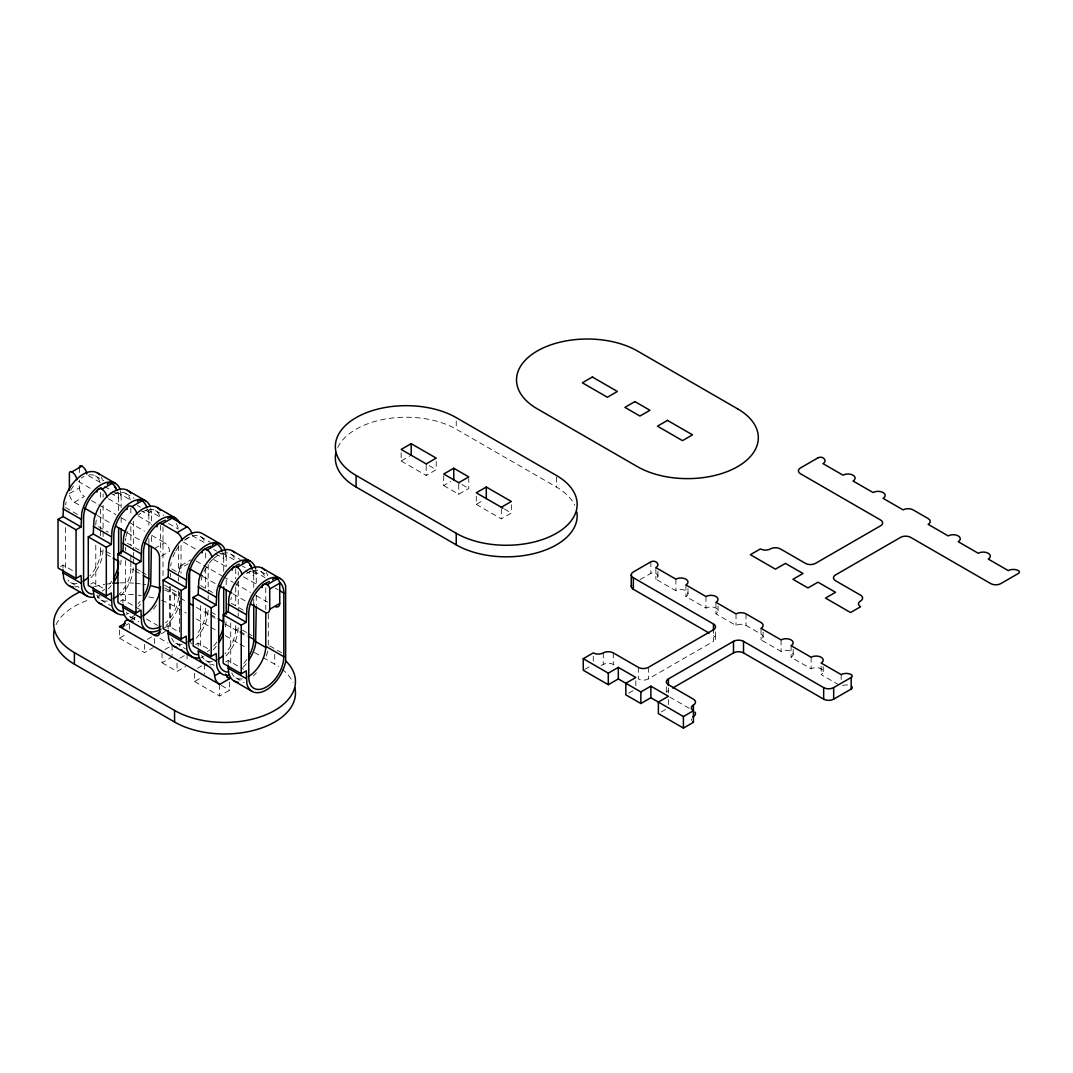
<?xml version="1.0" encoding="UTF-8"?>
<svg xmlns="http://www.w3.org/2000/svg" width="1073" height="1073" viewBox="0 0 1073 1073"><rect width="100%" height="100%" fill="white"/><g stroke="black" fill="none" stroke-linecap="round" stroke-linejoin="round"><path stroke-width="0.75" stroke-dasharray="5 3.75" d="M103.102 549.671L102.445 555.868A28.367 16.377 -60 0 1 90.253 578.521M120.645 564.72L121.142 560.079M208.175 610.336L207.518 616.519A28.367 16.377 -60 0 1 196.305 638.153M225.545 626.927L226.202 620.744M238.233 627.692L237.562 633.875A28.367 16.377 -60 0 1 225.384 656.542M81.186 478.089L84.056 476.439M69.383 493.58L79.402 487.799L79.402 480.02M69.557 495.176A7.082 4.091 60 0 0 74.399 502.258L84.405 496.477A7.082 4.091 60 0 1 79.402 487.799M60.531 566.544L63.039 565.095L74.131 571.507M90.789 584.007L93.284 582.559L104.389 588.97M154.525 548.518L164.545 542.737A7.082 4.091 60 0 1 169.547 551.415L159.528 557.195M184.932 539.639L190.659 536.339M181.029 565.525L191.048 559.744M120.431 601.121L122.939 599.686L134.031 606.084M179.567 572.11L179.567 568.757L188.151 563.808M401.154 452.739L401.154 461.001L409.738 456.052M130.235 617.981L135.963 614.681M130.919 619.979L135.211 617.511M125.876 625.291L128.733 623.641M119.465 629.905L119.465 638.153L126.627 634.022M246.468 573.519L250.76 571.037M401.154 461.001L426.196 475.46L436.215 469.679L436.215 459.767M164.357 627.933L168.112 625.76L179.204 632.171M147.377 639.401L151.669 636.919M160.923 633.969L165.229 631.487M119.465 638.153L144.506 652.612L153.09 647.663M443.726 475.674L443.726 485.586L450.875 481.455M164.907 649.514L170.62 646.214M162.036 652.827L162.036 662.738L172.056 656.958M195.662 644.551L198.156 643.116L209.262 649.514M443.726 485.586L458.748 494.251L468.767 488.47L468.767 478.558M179.929 658.192L185.642 654.892M162.036 662.738L177.058 671.416L185.642 666.454M476.278 496.115L476.278 504.377L483.44 500.246M197.459 668.318L203.173 665.005M225.706 661.907L228.214 660.458L243.464 669.27M194.589 673.267L194.589 681.529L201.751 677.398M476.278 504.377L501.319 518.836L511.338 513.055L511.338 504.793M194.589 681.529L219.63 695.988L229.649 690.207L229.649 678.646M640.085 579.621L650.868 573.398A3.541 2.039 0 0 1 655.871 573.398A7.082 4.091 0 0 1 655.871 579.179L675.91 590.74A7.082 4.091 0 0 1 685.929 590.74A7.082 4.091 0 0 1 685.929 596.521L705.954 608.096A7.082 4.091 0 0 1 715.973 608.096A7.082 4.091 0 0 1 715.973 613.877L736.011 625.438A7.082 4.091 0 0 1 746.017 625.438L761.052 634.116A7.082 4.091 0 0 1 761.052 639.897L781.077 651.459A7.082 4.091 0 0 1 791.096 651.459A7.082 4.091 0 0 1 791.096 657.239L811.121 668.814A7.082 4.091 0 0 1 821.14 668.814A7.082 4.091 0 0 1 821.14 674.595L839.743 685.339M584.691 669.431L591.84 665.3M638.341 667.366L638.341 678.927A7.082 4.091 0 0 0 648.36 678.927L713.465 641.346L713.465 629.771M628.684 693.185L632.976 690.704M661.236 711.976L665.528 709.494M337.754 447.535A70.831 40.895 0 0 1 456.24 429.2L556.404 487.021A70.831 40.895 0 0 1 574.739 505.356M429.254 465.669L436.215 469.679M461.94 484.527L468.767 488.47M504.377 509.031L511.338 513.055M600.987 665.354A7.082 4.091 0 0 0 603.281 664.469A7.082 4.091 0 0 1 613.3 664.469L616.09 666.078M669.78 697.088L689.255 708.328M95.47 475.969L103.786 480.771M125.715 493.432L134.045 498.234M155.37 510.547L163.686 515.362M200.544 536.634L210.254 542.241M230.588 553.976L240.298 559.583M260.645 571.332L267.579 575.329M88.348 475.621L101.224 483.051M116.97 492.145L131.268 500.394M147.014 509.487L159.89 516.918M192.094 535.507L204.97 542.951M222.138 552.863L235.014 560.294M253.617 571.037L265.058 577.65M104.497 486.485L111.431 490.482M112.813 491.286L121.142 496.088L121.142 507.583M137.518 505.544L140.295 507.153M145.834 510.359L151.387 513.551L151.387 525.046M168.555 523.463L178.266 529.069M213.728 549.55L216.505 551.146M217.886 551.951L226.202 556.753L226.202 566.598M242.391 566.101L245.167 567.697M252.101 571.708L256.259 574.109L256.259 585.59M110.304 492.923L118.634 497.724L118.634 511.124M140.563 510.386L148.879 515.188L148.879 525.234M215.378 553.588L223.707 558.389L223.707 571.788M245.435 570.93L253.751 575.745L253.751 587.454M275.479 588.286L278.256 589.882M78.329 481.401L91.205 488.832M108.373 498.744L122.684 507.006M138.43 516.1L151.306 523.53M183.496 542.12L196.386 549.55M213.554 559.462L227.865 567.724M243.598 576.818L257.909 585.08M91.567 500.608L97.294 503.908M98.716 504.739L115.897 514.651M121.611 517.951L127.338 521.263M128.773 522.082L144.506 531.175M151.669 535.306L164.545 542.737M196.024 560.911L221.776 575.785M223.211 576.617L233.23 582.398M234.652 583.216L250.398 592.309M256.125 595.609L267.566 602.221M74.399 502.258L80.113 505.557M97.294 515.483L111.592 523.745M127.338 532.825L140.214 540.255M203.173 576.617L216.062 584.047M233.23 593.959L246.106 601.39M65.547 507.556L78.021 514.772M98.568 526.628L108.279 532.235M139.316 550.154L125.447 542.147A24.786 14.311 -60 0 1 125.782 537.989M176.16 571.426L170.62 568.221A24.786 14.311 -60 0 1 171.211 562.641M200.664 585.576L213.151 592.779M243.195 610.121L230.722 602.919A24.786 14.311 -60 0 1 231.312 597.339M105.878 551.281L111.431 554.486M140.295 571.144L133.36 567.134L132.69 573.331A28.367 16.377 -60 0 1 119.519 596.964M141.676 571.949L147.229 575.141M164.397 585.053L179.647 593.865M210.952 611.945L217.886 615.942M242.391 630.092L246.549 632.493M247.93 633.298L252.101 635.699M269.658 645.839L282.145 653.041M100.607 547.579L100.607 550.932L104.765 553.333M106.147 554.137L111.699 557.343M130.852 561.702L130.852 568.395L133.629 569.991M135.01 570.796L140.563 574.001M164.665 587.91L178.534 595.917A24.786 14.311 -60 0 1 165.537 622.97M205.681 608.243L205.681 611.597L216.773 617.994M235.725 625.599L235.725 628.939L238.501 630.548M239.883 631.34L246.817 635.35M164.598 590.002A70.831 40.895 0 0 1 174.564 594.791L186.166 601.497M196.332 607.358L209.396 614.896M210.844 615.741L216.652 619.094M225.37 624.124L238.434 631.662M239.883 632.507L247.139 636.691M161.487 600.397A70.831 40.895 0 0 1 174.564 606.352L186.166 613.059M196.332 618.92L209.396 626.471M210.844 627.303L216.652 630.656M225.37 635.685L238.434 643.237M239.883 644.068L247.139 648.253M254.395 652.451L261.664 656.636M263.113 657.481L274.728 664.187A70.831 40.895 0 0 1 278.497 666.548M135.426 606.889L139.584 609.29M146.451 619.041L157.583 625.465M70.684 582.518L79 587.32M100.929 599.981L110.64 605.588M130.571 617.096L138.9 621.911M175.757 643.183L185.455 648.789M205.801 660.525L214.117 665.34M235.845 677.881L244.175 682.683M159.917 638.381L168.005 643.049M221.306 685.392L229.649 690.207M255.763 570.045L256.259 574.109M225.706 552.689L226.202 556.753M150.73 508.133L151.387 513.551M120.471 490.669L121.142 496.088M841.178 674.595L841.178 679.544M823.219 666.749L823.219 671.698M821.14 666.333L821.14 674.595M811.121 657.239L811.121 668.814M793.175 649.393L793.175 654.356M791.096 645.678L791.096 657.239M781.077 639.897L781.077 651.459M763.118 632.051L763.118 637M761.052 628.335L761.052 639.897M746.017 613.877L746.017 625.438M736.011 613.877L736.011 625.438M718.052 606.03L718.052 610.98M715.973 602.302L715.973 613.877M715.543 631.836L715.543 638.448M705.954 596.521L705.954 608.096M687.994 588.675L687.994 593.637M685.929 584.959L685.929 596.521M675.91 579.179L675.91 590.74M668.399 688.021L668.399 692.97M668.399 699.583L668.399 706.195M666.32 686.774L666.32 691.736M657.95 571.332L657.95 576.281M655.871 567.604L655.871 579.179M650.868 561.823L650.868 573.398M648.36 667.366L648.36 678.927M635.846 680.792L635.846 687.404M613.3 652.907L613.3 664.469M603.281 652.907L603.281 664.469M593.275 656.207L593.275 661.169M556.404 477.109L556.404 487.021M501.319 508.924L501.319 518.836M458.748 484.339L458.748 494.251M456.24 420.938L456.24 429.2M426.196 465.548L426.196 475.46M274.728 654.275L274.728 664.187M268.277 613.863L268.277 645.034M265.769 587.696L265.769 609.464M256.259 595.435L256.259 605.279M253.751 599.177L253.751 604.193M238.233 571.896L238.233 575.182M238.233 581.74L238.233 611.275M238.233 612.924L238.233 616.197M235.725 568.677L235.725 578.723M235.725 587.092L235.725 605.507M230.722 623.011L230.722 664.858M228.214 660.458L228.214 663.543M226.202 579.728L226.202 587.937M219.63 684.426L219.63 695.988M208.175 564.398L208.175 593.932M208.175 595.569L208.175 598.855M205.681 552.997L205.681 559.704M205.681 568.073L205.681 588.165M204.608 664.187L204.608 674.099M200.664 605.655L200.664 647.515M198.156 643.116L198.156 646.201M187.078 654.061L187.078 662.323M181.029 545.446L181.029 573.331M179.567 592.148L179.567 633.915M178.534 545.701L178.534 575.839M178.534 577.502L178.534 580.855M178.534 590.901L178.534 595.917M177.058 663.154L177.058 671.416M174.564 594.791L174.564 606.352M172.056 645.383L172.056 655.308M170.62 573.25L170.62 576.59M170.62 586.636L170.62 630.159M169.547 586.502L169.547 626.592A7.082 4.091 60 0 1 168.877 629.1M168.112 625.76L168.112 628.845M163.002 526.83L163.002 577.69M160.494 525.247L160.494 552.032M154.525 638.569L154.525 643.532M151.387 536.527L151.387 543.086M148.879 538.633L148.879 543.649M144.506 644.35L144.506 652.612M133.36 521.196L133.36 550.731M133.36 552.367L133.36 557.289M133.36 558.939L133.36 563.861M130.852 508.133L130.852 516.502M130.852 526.548L130.852 544.963M130.852 555.009L130.852 560.026M129.484 624.11L129.484 630.723M125.447 547.163L125.447 550.516M125.447 560.549L125.447 604.086M122.939 599.686L122.939 602.771M121.142 517.427L121.142 525.622M103.102 493.888L103.102 497.175M103.102 505.37L103.102 531.631M103.102 533.268L103.102 536.554M100.607 492.346L100.607 499.039M100.607 509.085L100.607 529.163M100.607 530.84L100.607 535.87M95.792 545.111L95.792 586.958M79.402 467.56L79.402 473.783M65.547 527.648L65.547 569.495M63.039 565.095L63.039 568.18M713.465 635.565A7.082 4.091 0 0 1 713.465 641.346M842.64 685.513A7.082 4.091 0 0 1 848.891 685.271M666.561 692.326A7.082 4.091 0 0 1 668.399 690.502M691.602 720.466A7.082 4.091 0 0 1 691.414 718.883M134.112 619.912A7.082 4.091 60 0 0 134.487 617.914A7.082 4.091 60 0 1 134.541 617.19M191.544 643.88A7.082 4.091 60 0 1 190.618 642.271M179.567 568.757A7.082 4.091 60 0 1 184.569 565.873M179.942 646.375A7.082 4.091 60 0 1 179.567 643.948M94.545 586.636A70.831 40.895 0 0 1 104.658 584.45M106.147 584.208A70.831 40.895 0 0 1 110.653 583.591M119.841 582.894A70.831 40.895 0 0 1 133.723 583.162M135.252 583.283A70.831 40.895 0 0 1 141.314 583.98M142.803 584.208A70.831 40.895 0 0 1 145.767 584.705M56.064 624.687A70.831 40.895 0 0 1 89.059 599.861M97.375 597.487A70.831 40.895 0 0 1 100.245 596.843M119.841 594.469A70.831 40.895 0 0 1 133.723 594.724M138.296 595.166A70.831 40.895 0 0 1 141.314 595.555M148.704 596.843A70.831 40.895 0 0 1 154.405 598.211M281.944 669.056A70.831 40.895 0 0 1 293.05 682.508M111.136 585.724A28.367 16.377 -60 0 1 108.293 588.929M99.802 595.327A28.367 16.377 -60 0 1 97.187 596.44M100.607 550.932A24.786 14.311 -60 0 1 89.783 575.879M77.082 583.538A24.786 14.311 -60 0 1 67.894 579.943M111.78 581.365A24.786 14.311 -60 0 1 109.862 583.927M104.524 589.332A24.786 14.311 -60 0 1 102.243 590.995M118.03 492.829A24.786 14.311 -60 0 1 118.634 497.724M89.059 474.963A24.786 14.311 -60 0 1 100.004 482.421M65.694 504.833A24.786 14.311 -60 0 1 66.137 501.976M70.684 490.281A24.786 14.311 -60 0 1 74.305 484.969M101.251 477.15A28.367 16.377 -60 0 1 102.445 480.261M77.886 586.421A28.367 16.377 -60 0 1 74.6 586.931M140.456 604.3A28.367 16.377 -60 0 1 138.538 606.393M128.733 613.394A28.367 16.377 -60 0 1 126.158 614.293M130.852 568.395A24.786 14.311 -60 0 1 118.955 594.429M107.327 601.001A24.786 14.311 -60 0 1 96.852 594.952M148.289 510.292A24.786 14.311 -60 0 1 148.879 515.188M140.12 601.39A24.786 14.311 -60 0 1 138.055 603.75M113.322 494.666A24.786 14.311 -60 0 1 130.249 499.884M95.792 525.019A24.786 14.311 -60 0 1 96.396 519.439M180.371 600.853A28.367 16.377 -60 0 1 166.194 625.411M134.205 618.222A24.786 14.311 -60 0 1 126.493 612.066M176.187 523.544A24.786 14.311 -60 0 1 178.467 530.585M148.959 509.541A24.786 14.311 -60 0 1 159.904 517.012M126.037 536.554A24.786 14.311 -60 0 1 127.794 530.666M138.43 515.094A24.786 14.311 -60 0 1 140.684 513.27M142.977 511.781A24.786 14.311 -60 0 1 147.511 509.849M156.39 605.092A28.367 16.377 -60 0 1 151.132 612.079M242.257 678.887A24.786 14.311 -60 0 1 231.768 672.838M252.785 570.635A24.786 14.311 -60 0 1 265.179 577.784M235.845 585.643A24.786 14.311 -60 0 1 239.48 580.332M248.239 572.553A24.786 14.311 -60 0 1 251.297 571.104M266.412 572.513A28.367 16.377 -60 0 1 267.62 575.624M267.62 651.217A28.367 16.377 -60 0 1 265.608 657.964M256.407 672.851A28.367 16.377 -60 0 1 253.429 675.789M246.254 663.744A28.367 16.377 -60 0 1 242.418 667.929M235.725 628.939A24.786 14.311 -60 0 1 224.901 653.886M212.199 661.545A24.786 14.311 -60 0 1 201.724 655.496M253.161 570.849A24.786 14.311 -60 0 1 253.751 575.745M246.897 659.372A24.786 14.311 -60 0 1 242.927 664.294M222.728 553.279A24.786 14.311 -60 0 1 235.121 560.441M201.268 579.983A24.786 14.311 -60 0 1 208.457 564.237M209.436 562.976A24.786 14.311 -60 0 1 212.561 559.529M213.661 558.523A24.786 14.311 -60 0 1 221.239 553.762M213.004 664.428A28.367 16.377 -60 0 1 209.718 664.938M216.196 646.389A28.367 16.377 -60 0 1 213.353 649.594M203.562 656.596A28.367 16.377 -60 0 1 200.986 657.494M205.681 611.597A24.786 14.311 -60 0 1 196.909 634.183M182.155 644.189A24.786 14.311 -60 0 1 171.667 638.14M216.84 642.016A24.786 14.311 -60 0 1 212.883 646.952M209.597 649.997A24.786 14.311 -60 0 1 207.317 651.66M223.104 553.494A24.786 14.311 -60 0 1 223.707 558.389M184.717 540.229A24.786 14.311 -60 0 1 205.077 543.086M172.968 556.739A24.786 14.311 -60 0 1 174.966 552.354M175.757 550.945A24.786 14.311 -60 0 1 179.379 545.634"/><path stroke-width="1.5" d="M119.948 489.047A28.367 16.377 -60 0 0 100.232 485.211A28.367 16.377 -60 0 0 81.736 513.042L81.065 526.937L63.039 516.529L63.696 502.633A28.367 16.377 -60 0 1 79.59 476.64A28.367 16.377 -60 0 1 99.507 474.668M150.193 506.51A28.367 16.377 -60 0 0 130.477 502.687A28.367 16.377 -60 0 0 111.981 530.505L111.324 544.4L93.284 533.992L93.955 520.097A28.367 16.377 -60 0 1 110.707 493.459A28.367 16.377 -60 0 1 130.691 493.298M179.848 523.637A28.367 16.377 -60 0 0 160.132 519.801A28.367 16.377 -60 0 0 141.636 547.619L140.965 561.514L122.939 551.106L123.596 537.211A28.367 16.377 -60 0 1 140.348 510.574A28.367 16.377 -60 0 1 160.333 510.413M225.545 551.334A28.367 16.377 -60 0 0 206.177 545.352A28.367 16.377 -60 0 0 186.809 573.706L186.139 587.588L168.112 577.18L168.769 563.298A28.367 16.377 -60 0 1 202.328 533.536L220.354 543.944M255.602 568.677A28.367 16.377 -60 0 0 236.221 562.708A28.367 16.377 -60 0 0 216.853 591.049L216.196 604.944L198.156 594.536L198.827 580.641A28.367 16.377 -60 0 1 214.721 554.661A28.367 16.377 -60 0 1 234.625 552.689M228.214 611.878L223.197 614.775L223.197 663.355L241.237 673.764L246.24 670.866L246.897 683.997A28.367 16.377 -60 0 0 266.278 689.979A28.367 16.377 -60 0 0 285.646 661.625L285.646 586.032A28.367 16.377 -60 0 0 266.278 580.05A28.367 16.377 -60 0 0 246.897 608.404L246.24 622.286L228.214 611.878L228.871 597.996A28.367 16.377 -60 0 1 244.765 572.003A28.367 16.377 -60 0 1 264.669 570.031M69.383 490.468L69.383 473.341A3.541 2.039 60 0 1 71.891 471.892L81.91 466.111A7.082 4.091 60 0 1 86.873 474.011M101.935 489.248L111.954 483.467M94.25 597.178A28.367 16.377 -60 0 1 81.736 588.634L81.065 575.504L76.062 578.401L58.036 567.993L58.036 519.412L63.039 516.529M58.036 519.412L76.062 529.821L81.065 526.937M131.992 506.59L142.012 500.809M124.495 614.641A28.367 16.377 -60 0 1 111.981 606.097L111.324 592.98L106.307 595.864L88.281 585.456L88.281 536.876L93.284 533.992M88.281 536.876L106.307 547.284L111.324 544.4M157.034 526.843A7.082 4.091 60 0 1 162.036 523.946L172.056 518.165L187.078 526.83A7.082 4.091 60 0 1 191.919 533.911M161.004 629.194A28.367 16.377 -60 0 1 141.636 623.225L140.965 610.094L135.963 612.978L117.936 602.57L117.936 553.99L122.939 551.106M162.036 523.946L177.058 532.624L187.078 526.83M117.936 553.99L135.963 564.411L140.965 561.514M207.116 549.966L217.135 544.185A7.082 4.091 60 0 1 221.963 551.267M199.323 657.843A28.367 16.377 -60 0 1 186.809 649.299L186.139 636.168L181.136 639.065L163.109 628.657L163.109 580.077L168.112 577.18M426.196 463.898L436.215 458.117L411.174 443.659L401.154 449.439L426.477 464.059M163.109 580.077L181.136 590.485L186.139 587.588M225.679 674.085A7.082 4.091 60 0 0 229.649 678.646L219.63 684.426L119.465 626.592L125.192 623.292M237.16 567.322L247.179 561.528M229.367 675.199A28.367 16.377 -60 0 1 216.853 666.655L216.196 653.524L211.18 656.408L193.153 646L193.153 597.42L198.156 594.536M119.465 626.592A7.082 4.091 60 0 0 124.481 623.708A7.082 4.091 60 0 1 129.484 620.811L154.525 635.27L160.253 631.957M193.153 597.42L211.18 607.841L216.196 604.944M458.748 482.689L468.767 476.908L453.745 468.23L443.726 474.011L459.204 482.957M262.201 587.561A7.082 4.091 60 0 1 267.217 584.664L277.223 578.884A3.541 2.039 60 0 1 279.731 583.216L279.731 603.455A7.082 4.091 60 0 1 275.372 606.674M250.398 603.871L264.709 612.133A7.082 4.091 60 0 0 269.712 609.249L269.712 588.997L279.731 583.216M223.197 614.775L241.237 625.183L246.24 622.286M269.712 609.249L279.731 603.455M501.319 507.274L511.338 501.48L486.297 487.021L476.278 492.815L502.996 508.226M182.665 651.07A7.082 4.091 60 0 0 184.569 652.612L209.611 667.071A7.082 4.091 60 0 1 214.627 675.749L220.354 672.449M851.197 677.479L833.667 687.605A7.082 4.091 0 0 1 823.648 687.605L743.522 641.346A7.082 4.091 0 0 0 733.503 641.346L668.399 678.927A7.082 4.091 0 0 0 668.399 684.708L693.44 699.167A7.082 4.091 0 0 1 693.44 704.948L693.44 722.303L683.421 728.084L658.379 713.625L658.379 702.064L668.399 696.283L650.868 686.157L640.849 691.937L618.316 678.927L608.297 684.708L583.256 670.263L583.256 658.688L593.275 652.907A7.082 4.091 0 0 0 603.281 652.907A7.082 4.091 0 0 1 613.3 652.907L638.341 667.366A7.082 4.091 0 0 0 648.36 667.366L713.465 629.771A7.082 4.091 0 0 0 713.465 623.99L633.338 577.73A7.082 4.091 0 0 1 633.338 571.949L650.868 561.823A3.541 2.039 0 0 1 655.871 561.823A7.082 4.091 0 0 1 655.871 567.604L675.91 579.179A7.082 4.091 0 0 1 685.929 579.179A7.082 4.091 0 0 1 685.929 584.959L705.954 596.521A7.082 4.091 0 0 1 715.973 596.521A7.082 4.091 0 0 1 715.973 602.302L736.011 613.877A7.082 4.091 0 0 1 746.017 613.877L761.052 622.541A7.082 4.091 0 0 1 761.052 628.335L781.077 639.897A7.082 4.091 0 0 1 791.096 639.897A7.082 4.091 0 0 1 791.096 645.678L811.121 657.239A7.082 4.091 0 0 1 821.14 657.239A7.082 4.091 0 0 1 821.14 663.034L841.178 674.595A7.082 4.091 0 0 1 851.197 674.595A3.541 2.039 0 0 1 851.197 677.479L851.197 689.054L833.667 699.167A7.082 4.091 0 0 1 823.648 699.167L743.522 652.907A7.082 4.091 0 0 0 733.503 652.907L672.731 687.994M583.256 658.688L608.297 673.147L618.316 667.366L635.846 677.479L625.827 683.273L625.827 694.835L640.849 703.512L650.868 697.732L683.421 716.523L693.44 710.742A7.082 4.091 0 0 1 693.44 704.948M631.501 585.348A7.082 4.091 0 0 0 633.338 589.292L709.173 633.083M356.088 475.46L456.24 533.294A70.831 40.895 0 0 0 556.404 533.294A70.831 40.895 0 0 0 556.404 475.46L456.24 417.638A70.831 40.895 0 0 0 356.088 417.638A70.831 40.895 0 0 0 356.088 475.46L356.088 487.021L456.24 544.856A70.831 40.895 0 0 0 536.607 552.903A70.831 40.895 0 0 0 576.818 511.928M97.254 472.871L115.28 483.293M127.499 490.348L145.539 500.756M157.154 507.462L175.181 517.87M232.372 550.892L250.411 561.3M262.429 568.234L280.455 578.642M279.637 590.687L283.808 593.087L283.808 656.703A24.786 14.311 -60 0 1 266.278 687.069A24.786 14.311 -60 0 1 248.748 676.942L248.748 613.327A24.786 14.311 -60 0 1 269.323 581.512M84.405 508.039L95.859 514.651M115.897 526.213L125.903 531.993M144.506 542.737L154.525 548.518A7.082 4.091 60 0 1 159.528 557.195L159.528 632.373A7.082 4.091 60 0 1 154.525 635.27M188.861 568.355L201.751 575.785M218.919 585.697L231.795 593.128M63.039 508.817L81.065 519.225M93.284 526.28L111.324 536.688M122.939 543.394L140.965 553.802M168.112 569.481L186.139 579.889M198.156 586.824L216.196 597.232M228.214 604.179L246.24 614.588M113.081 558.134L118.634 561.34A24.786 14.311 -60 0 1 113.497 578.615M143.339 575.597L148.879 578.803A24.786 14.311 -60 0 1 143.742 596.078M218.154 618.799L223.707 622.005A24.786 14.311 -60 0 1 218.57 639.28M248.212 636.155L253.751 639.347A24.786 14.311 -60 0 1 248.614 656.636M265.769 612.817L265.769 646.295L283.808 656.703M189.076 603.174L193.435 605.682M254.395 640.889L266.01 647.582M63.039 569.723L63.039 572.808L81.065 583.216M93.284 587.186L93.284 590.271L111.324 600.679M122.939 604.3L122.939 607.385L140.965 617.793M168.112 630.388L168.112 633.472L186.139 643.88M216.196 661.223L198.156 650.815L198.827 656.247A28.367 16.377 -60 0 0 206.7 664.67M228.214 665.086L228.214 668.171L246.24 678.579M68.887 585.617L86.926 596.025M99.145 603.08L117.172 613.488M173.96 646.281L192 656.689M234.062 680.979L252.088 691.388M226.872 677.036L229.649 678.646M79.912 591.92A70.831 40.895 0 0 0 74.399 652.612L174.564 710.447A70.831 40.895 0 0 0 267.754 713.974A70.831 40.895 0 0 0 285.981 661.089M54.254 629.931A70.831 40.895 0 0 0 74.399 664.187L174.564 722.008A70.831 40.895 0 0 0 255.964 729.774A70.831 40.895 0 0 0 294.86 687.766M228.214 668.171L228.871 673.589A28.367 16.377 -60 0 0 238.219 682.254M168.112 633.472L168.769 638.891A28.367 16.377 -60 0 0 176.643 647.327M122.939 607.385L123.596 612.817A28.367 16.377 -60 0 0 132.945 621.482M93.284 590.271L93.955 595.689A28.367 16.377 -60 0 0 101.828 604.126M63.039 572.808L63.696 578.226A28.367 16.377 -60 0 0 73.044 586.891M833.667 687.605L833.667 699.167M823.648 687.605L823.648 699.167M743.522 641.346L743.522 652.907M733.503 641.346L733.503 652.907M713.465 623.99L713.465 630.602M683.421 716.523L683.421 728.084M668.399 678.927L668.399 685.54M650.868 686.157L650.868 697.732M640.849 691.937L640.849 703.512M633.338 577.73L633.338 589.292M631.259 574.833L631.259 586.408M618.316 667.366L618.316 678.927M608.297 673.147L608.297 684.708M486.297 487.021L486.297 498.596M456.24 533.294L456.24 544.856M453.745 468.23L453.745 479.805M411.174 443.659L411.174 455.22M256.259 606.916L255.602 644.283A28.367 16.377 -60 0 1 248.842 660.177M253.751 604.193L253.751 639.347M241.237 625.183L241.237 673.764M226.202 589.573L226.202 614.185M223.707 586.851L223.707 622.005M211.18 607.841L211.18 656.408M189.586 569.669L189.586 638.153A7.082 4.091 60 0 0 190.256 641.439M181.136 590.485L181.136 639.065M174.564 710.447L174.564 722.008M151.387 546.372L150.73 583.739A28.367 16.377 -60 0 1 143.138 600.853M148.879 545.325L148.879 578.803M135.963 564.411L135.963 612.978M121.142 528.909L121.142 553.52M118.634 527.862L118.634 554.647M106.307 547.284L106.307 595.864M76.062 529.821L76.062 578.401M74.399 652.612L74.399 664.187M693.44 722.303A7.082 4.091 0 0 1 692.823 721.901M692.823 716.925A7.082 4.091 0 0 1 693.44 716.523A7.082 4.091 0 0 0 694.969 712.07M851.493 686.358A3.541 2.039 0 0 1 851.197 689.054M356.088 487.021A70.831 40.895 0 0 1 335.943 452.779M219.63 684.426A7.082 4.091 60 0 1 214.627 675.749M167.723 518.554A7.082 4.091 60 0 1 172.056 518.165M177.058 532.624A7.082 4.091 60 0 1 182.034 540.51M79.429 467.198A3.541 2.039 60 0 1 81.91 466.111M107.327 484.366A7.082 4.091 60 0 1 112.289 483.668A7.082 4.091 60 0 1 116.796 490.549M137.384 501.708A7.082 4.091 60 0 1 142.333 501.011A7.082 4.091 60 0 1 146.84 507.891M212.293 545.674A7.082 4.091 60 0 1 217.135 544.185M242.337 563.03A7.082 4.091 60 0 1 247.501 561.729A7.082 4.091 60 0 1 252.142 569.428M272.596 579.782A7.082 4.091 60 0 1 277.223 578.884M267.217 584.664A3.541 2.039 60 0 1 269.712 588.997M182.075 650.399A7.082 4.091 60 0 1 181.525 649.661M71.891 471.892A7.082 4.091 60 0 1 76.854 479.792M202.1 552.863A7.082 4.091 60 0 1 206.459 549.644A7.082 4.091 60 0 1 211.944 557.048M232.157 570.206A7.082 4.091 60 0 1 236.503 566.987A7.082 4.091 60 0 1 242.002 574.39M96.932 492.145A7.082 4.091 60 0 1 101.613 489.073A7.082 4.091 60 0 1 106.911 497.148M126.976 509.487A7.082 4.091 60 0 1 131.657 506.416A7.082 4.091 60 0 1 136.955 514.49M115.227 583.162A70.831 40.895 0 0 1 118.298 582.961M151.575 585.925A70.831 40.895 0 0 1 159.89 588.286M92.345 594.053A24.786 14.311 -60 0 1 83.573 581.579L83.573 517.964A24.786 14.311 -60 0 1 101.103 487.611M114.529 487.088A24.786 14.311 -60 0 1 116.286 488.966M118.473 573.009A28.367 16.377 -60 0 1 112.893 583.39M87.61 577.985A24.786 14.311 -60 0 1 83.077 581.298M122.59 611.516A24.786 14.311 -60 0 1 113.818 599.042L113.818 535.427A24.786 14.311 -60 0 1 126.815 508.387M117.856 595.448A24.786 14.311 -60 0 1 113.322 598.761M161.004 626.283A24.786 14.311 -60 0 1 143.474 616.157L143.474 552.555A24.786 14.311 -60 0 1 165.537 520.257M160.467 586.851A24.786 14.311 -60 0 1 142.977 615.875M279.704 582.438A24.786 14.311 -60 0 1 283.808 593.087M265.769 646.295A24.786 14.311 -60 0 1 248.239 676.647M227.463 672.06A24.786 14.311 -60 0 1 218.691 659.587L218.691 595.984A24.786 14.311 -60 0 1 235.081 566.316M249.647 565.095A24.786 14.311 -60 0 1 251.404 566.973M236.221 565.619A24.786 14.311 -60 0 1 239.266 564.17M222.728 655.992A24.786 14.311 -60 0 1 218.195 659.305M197.405 654.718A24.786 14.311 -60 0 1 188.647 642.244L188.647 578.629A24.786 14.311 -60 0 1 210.71 546.345M223.546 633.674A28.367 16.377 -60 0 1 218.798 642.834M192.684 638.65A24.786 14.311 -60 0 1 188.151 641.949M592.35 377.012L582.331 382.793L607.372 397.251L617.391 391.471L592.35 377.012M634.921 401.584L624.902 407.378L639.924 416.042L649.943 410.262L634.921 401.584M667.473 420.388L657.454 426.169L682.495 440.627L692.514 434.847L667.473 420.388M817.988 457.836L800.458 467.962A7.082 4.091 0 0 0 800.458 473.743L880.584 520.003A7.082 4.091 0 0 1 880.584 525.797L815.48 563.379A7.082 4.091 0 0 1 805.461 563.379L780.42 548.92A7.082 4.091 0 0 0 770.401 548.92A7.082 4.091 0 0 1 760.395 548.92L750.376 554.701L775.417 569.159L785.436 563.379L802.966 573.505L792.947 579.286L807.969 587.95L817.988 582.17L835.518 592.296L825.499 598.077L850.54 612.535L860.559 606.755A7.082 4.091 0 0 1 860.559 600.974A7.082 4.091 0 0 0 860.559 595.18L835.518 580.734A7.082 4.091 0 0 1 835.518 574.94L900.623 537.358A7.082 4.091 0 0 1 910.642 537.358L990.768 583.618A7.082 4.091 0 0 0 1000.787 583.618L1018.317 573.505A3.541 2.039 0 0 0 1018.317 570.608A7.082 4.091 0 0 0 1008.298 570.608L988.26 559.046A7.082 4.091 0 0 0 988.26 553.266A7.082 4.091 0 0 0 978.241 553.266L958.216 541.691A7.082 4.091 0 0 0 958.216 535.91A7.082 4.091 0 0 0 948.197 535.91L928.158 524.348A7.082 4.091 0 0 0 928.158 518.567L913.136 509.89A7.082 4.091 0 0 0 903.117 509.89L883.092 498.315A7.082 4.091 0 0 0 883.092 492.534A7.082 4.091 0 0 0 873.073 492.534L853.048 480.972A7.082 4.091 0 0 0 853.048 475.191A7.082 4.091 0 0 0 843.029 475.191L822.991 463.63A7.082 4.091 0 0 0 822.991 457.836A3.541 2.039 0 0 0 817.988 457.836M737.58 408.813L637.416 350.992A70.831 40.895 0 0 0 537.251 350.992A70.831 40.895 0 0 0 537.251 408.813L637.416 466.648A70.831 40.895 0 0 0 737.58 466.648A70.831 40.895 0 0 0 737.58 408.813"/></g></svg>
